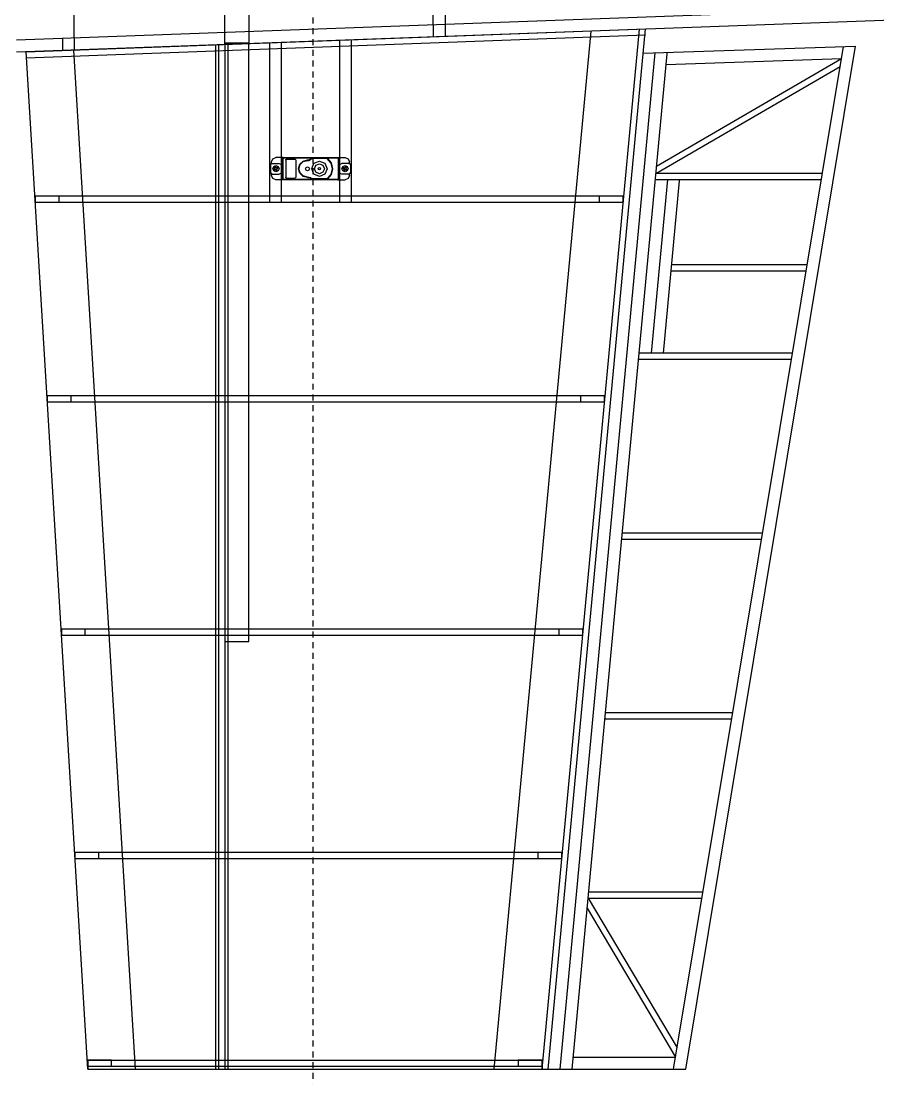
# Model space of a CAD drawing. Extents: x -0.1 to 91.9, y 0 to 98.8.
# Drawn here: x 15.1 to 33.01, y 0.04 to 22.24 of the extents above; entities that cross this region are included whole.
import ezdxf

# ---------------------------------------------------------------- set-up
doc = ezdxf.new("R2010")
doc.units = 0
doc.linetypes.add('HIDDEN2', pattern=[0.1875, 0.125, -0.0625])
doc.layers.get('0').update_dxf_attribs({"color": 9, "linetype": 'CONTINUOUS'})

msp = doc.modelspace()

# ---------------------------------------------------------------- linework, layer by layer
at = {"color": 30, "linetype": 'HIDDEN2'}
msp.add_line((21.197, 64.619), (21.197, 0.043), dxfattribs=at)
at = {"color": 7, "linetype": 'CONTINUOUS'}
for p, q in [((16.214, 21.888), (16.214, 24.731)), ((23.714, 22.163), (23.714, 24.453)), ((23.964, 24.444), (23.964, 22.172)), ((51.373, 23.179, 0), (15.005, 21.843, 0)), ((48.115, 22.81, 0), (15.005, 21.593, 0)), ((15.204, 21.599), (28.149, 22.079)), ((23.714, 22.163), (23.714, 21.913)), ((23.714, 22.163), (23.714, 21.914)), ((23.964, 22.172), (23.964, 21.922)), ((23.964, 22.172), (23.964, 21.924)), ((15.209, 21.48), (28.154, 21.959)), ((15.964, 21.878), (15.964, 21.629)), ((16.214, 21.888), (16.214, 21.638)), ((20.292, 21.788), (20.292, 18.463)), ((20.542, 18.463), (20.542, 21.797)), ((21.757, 21.842), (21.757, 18.463)), ((22.007, 18.463), (22.007, 21.851))]:
    msp.add_line(p, q, dxfattribs=at)
at = {"color": 7, "linetype": 'CONTINUOUS', "extrusion": (0, 0, -1)}
for p, q in [((24.988, 0.346, 0), (27.016, 22.037, 0)), ((25.992, 0.346, 0), (28.024, 22.074, 0)), ((26.118, 0.346, 0), (28.149, 22.079, 0)), ((19.42, 21.756, 0), (19.42, 0.346, 0)), ((16.493, 0.346, 0), (15.204, 21.599, 0)), ((17.494, 0.346, 0), (16.204, 21.636, 0)), ((19.17, 0.346, 0), (19.17, 21.746, 0)), ((19.232, 0.346, 0), (19.232, 21.749, 0)), ((19.357, 21.753, 0), (19.357, 0.346, 0)), ((26.369, 0.346, 0), (28.354, 21.581, 0)), ((26.62, 0.346, 0), (28.603, 21.558, 0)), ((28.102, 21.573, 0), (32.545, 21.722, 0)), ((28.603, 21.558, 0), (28.606, 21.59, 0)), ((28.747, 0.387, 0), (32.291, 21.713, 0)), ((28.993, 0.346, 0), (32.545, 21.722, 0)), ((28.383, 19.211, 0), (32.249, 21.462, 0)), ((28.582, 21.339, 0), (32.249, 21.462, 0)), ((28.369, 19.058, 0), (32.221, 21.298, 0)), ((28.609, 18.933, 0), (28.269, 15.303, 0)), ((28.357, 18.933, 0), (31.829, 18.933, 0)), ((31.849, 19.058, 0), (28.369, 19.058, 0)), ((28.857, 18.91, 0), (28.52, 15.303, 0)), ((28.86, 18.933, 0), (28.857, 18.91, 0)), ((31.532, 17.151, 0), (28.693, 17.151, 0)), ((28.681, 17.026, 0), (31.512, 17.026, 0)), ((28.006, 15.178, 0), (31.205, 15.178, 0)), ((31.225, 15.303, 0), (28.018, 15.303, 0)), ((30.601, 11.548, 0), (27.667, 11.548, 0)), ((27.655, 11.423, 0), (30.581, 11.423, 0)), ((29.977, 7.792, 0), (27.316, 7.792, 0)), ((27.304, 7.667, 0), (29.957, 7.667, 0)), ((29.355, 4.048, 0), (26.966, 4.048, 0)), ((26.954, 3.923, 0), (29.334, 3.923, 0)), ((26.954, 3.923, 0), (28.815, 0.796, 0)), ((26.935, 3.712, 0), (28.782, 0.596, 0)), ((16.493, 0.534, 0), (25.992, 0.534, 0)), ((16.493, 0.534, 0), (16.493, 0.409, 0)), ((25.992, 0.534, 0), (25.992, 0.409, 0)), ((26.643, 0.596, 0), (28.782, 0.596, 0)), ((16.493, 0.409, 0), (25.992, 0.409, 0)), ((16.493, 0.409, 0), (16.493, 0.346, 0)), ((16.493, 0.346, 0), (18.977, 0.346, 0)), ((18.977, 0.346, 0), (26.118, 0.346, 0)), ((25.992, 0.409, 0), (25.992, 0.346, 0)), ((26.118, 0.346, 0), (26.64, 0.346, 0)), ((26.64, 0.346, 0), (28.767, 0.346, 0)), ((28.739, 0.346, 0), (28.747, 0.387, 0)), ((28.767, 0.346, 0), (28.993, 0.346, 0))]:
    msp.add_line(p, q, dxfattribs=at)
at = {"color": 7, "linetype": 'CONTINUOUS', "ltscale": 0.25, "extrusion": (0, 0, -1)}
for p, q in [((20.581, 19.392, 0), (20.425, 19.392, 0)), ((20.561, 19.372, 0), (20.561, 18.946, 0)), ((20.57, 19.372, 0), (20.57, 18.946, 0)), ((20.581, 19.392, 0), (21.72, 19.392, 0)), ((21.72, 19.382, 0), (20.581, 19.382, 0)), ((20.632, 19.337, 0), (20.632, 18.981, 0)), ((20.652, 19.357, 0), (20.823, 19.357, 0)), ((20.843, 19.337, 0), (20.843, 18.981, 0)), ((21.086, 19.345, 0), (21.125, 19.345, 0)), ((21.086, 19.335, 0), (21.125, 19.335, 0)), ((21.14, 19.351, 0), (21.125, 19.345, 0)), ((21.147, 19.344, 0), (21.125, 19.335, 0)), ((21.14, 19.351, 0), (21.171, 19.378, 0)), ((21.147, 19.344, 0), (21.177, 19.371, 0)), ((21.147, 19.344, 0), (21.177, 19.371, 0)), ((21.171, 19.378, 0), (21.183, 19.382, 0)), ((21.177, 19.371, 0), (21.183, 19.372, 0)), ((21.183, 19.382, 0), (21.489, 19.382, 0)), ((21.489, 19.372, 0), (21.183, 19.372, 0)), ((21.489, 19.382, 0), (21.501, 19.378, 0)), ((21.489, 19.372, 0), (21.495, 19.371, 0)), ((21.72, 19.392, 0), (21.875, 19.392, 0)), ((21.73, 19.372, 0), (21.73, 18.946, 0)), ((21.74, 19.372, 0), (21.74, 18.946, 0)), ((20.316, 19.241, 0), (20.316, 19.078, 0)), ((20.336, 19.27, 0), (20.336, 19.303, 0)), ((20.346, 19.27, 0), (20.494, 19.27, 0)), ((20.385, 19.126, 0), (20.377, 19.141, 0)), ((20.414, 19.162, 0), (20.378, 19.143, 0)), ((20.424, 19.145, 0), (20.387, 19.126, 0)), ((20.395, 19.203, 0), (20.41, 19.211, 0)), ((20.415, 19.165, 0), (20.395, 19.2, 0)), ((20.432, 19.174, 0), (20.412, 19.21, 0)), ((20.446, 19.109, 0), (20.426, 19.144, 0)), ((20.47, 19.192, 0), (20.435, 19.173, 0)), ((20.463, 19.119, 0), (20.444, 19.154, 0)), ((20.48, 19.175, 0), (20.445, 19.156, 0)), ((20.463, 19.116, 0), (20.448, 19.108, 0)), ((20.473, 19.192, 0), (20.48, 19.177, 0)), ((20.543, 19.221, 0), (20.543, 19.098, 0)), ((21.757, 19.221, 0), (21.757, 19.098, 0)), ((21.954, 19.27, 0), (21.806, 19.27, 0)), ((21.82, 19.177, 0), (21.828, 19.192, 0)), ((21.821, 19.175, 0), (21.856, 19.156, 0)), ((21.83, 19.192, 0), (21.866, 19.173, 0)), ((21.837, 19.119, 0), (21.856, 19.154, 0)), ((21.852, 19.108, 0), (21.838, 19.116, 0)), ((21.854, 19.109, 0), (21.874, 19.144, 0)), ((21.868, 19.174, 0), (21.888, 19.21, 0)), ((21.877, 19.145, 0), (21.913, 19.126, 0)), ((21.886, 19.165, 0), (21.906, 19.2, 0)), ((21.886, 19.162, 0), (21.922, 19.143, 0)), ((21.891, 19.211, 0), (21.905, 19.203, 0)), ((21.923, 19.141, 0), (21.916, 19.126, 0)), ((21.965, 19.27, 0), (21.965, 19.303, 0)), ((21.984, 19.241, 0), (21.984, 19.078, 0)), ((20.336, 19.016, 0), (20.336, 19.049, 0)), ((20.346, 19.049, 0), (20.494, 19.049, 0)), ((20.581, 18.927, 0), (20.425, 18.927, 0)), ((21.72, 18.937, 0), (20.581, 18.937, 0)), ((21.72, 18.927, 0), (20.581, 18.927, 0)), ((20.652, 18.962, 0), (20.823, 18.962, 0)), ((21.086, 18.984, 0), (21.125, 18.984, 0)), ((21.086, 18.974, 0), (21.125, 18.974, 0)), ((21.125, 18.984, 0), (21.147, 18.975, 0)), ((21.125, 18.974, 0), (21.14, 18.968, 0)), ((21.171, 18.941, 0), (21.14, 18.968, 0)), ((21.177, 18.949, 0), (21.147, 18.975, 0)), ((21.183, 18.937, 0), (21.171, 18.941, 0)), ((21.183, 18.946, 0), (21.177, 18.949, 0)), ((21.489, 18.946, 0), (21.183, 18.946, 0)), ((21.489, 18.937, 0), (21.183, 18.937, 0)), ((21.495, 18.949, 0), (21.489, 18.946, 0)), ((21.501, 18.941, 0), (21.489, 18.937, 0)), ((21.72, 18.927, 0), (21.875, 18.927, 0)), ((21.954, 19.049, 0), (21.806, 19.049, 0)), ((21.965, 19.016, 0), (21.965, 19.049, 0))]:
    msp.add_line(p, q, dxfattribs=at)
at = {"color": 7, "linetype": 'CONTINUOUS', "flags": 128}
for points in [[(19.862, 21.772), (19.357, 21.753), (19.357, 24.865), (19.862, 24.846)], [(19.357, 9.284), (19.862, 9.284), (19.862, 21.784), (19.357, 21.784)]]:
    msp.add_lwpolyline(points, close=True, dxfattribs=at)
at = {"color": 7, "linetype": 'CONTINUOUS', "ltscale": 0.25, "extrusion": (0, 0, -1), "flags": 128}
for points in [[(-20.336, 19.303), (-20.361, 19.366), (-20.425, 19.392)], [(-20.561, 19.372), (-20.566, 19.387), (-20.581, 19.392)], [(-20.57, 19.372), (-20.573, 19.379), (-20.581, 19.382)], [(-20.632, 19.337), (-20.638, 19.352), (-20.652, 19.357)], [(-20.823, 19.357), (-20.837, 19.352), (-20.843, 19.337)], [(-21.086, 18.974), (-20.994, 18.999), (-20.926, 19.067), (-20.901, 19.16), (-20.926, 19.252), (-20.994, 19.32), (-21.086, 19.345)], [(-21.086, 18.984), (-20.998, 19.008), (-20.934, 19.072), (-20.91, 19.16), (-20.934, 19.247), (-20.998, 19.311), (-21.086, 19.335)], [(-21.495, 19.371), (-21.573, 19.277), (-21.6, 19.16), (-21.573, 19.042), (-21.495, 18.949)], [(-21.501, 19.378), (-21.581, 19.282), (-21.61, 19.16), (-21.581, 19.037), (-21.501, 18.941)], [(-21.72, 19.392), (-21.734, 19.387), (-21.74, 19.372)], [(-21.72, 19.382), (-21.727, 19.379), (-21.73, 19.372)], [(-21.875, 19.392), (-21.938, 19.366), (-21.965, 19.303)], [(-20.316, 19.241), (-20.325, 19.262), (-20.346, 19.27)], [(-20.377, 19.141), (-20.377, 19.142), (-20.378, 19.143)], [(-20.387, 19.126), (-20.386, 19.126), (-20.385, 19.126)], [(-20.395, 19.2), (-20.395, 19.202), (-20.395, 19.203)], [(-20.41, 19.211), (-20.411, 19.211), (-20.412, 19.21)], [(-20.415, 19.165), (-20.415, 19.164), (-20.414, 19.162)], [(-20.424, 19.145), (-20.425, 19.145), (-20.426, 19.144)], [(-20.435, 19.173), (-20.433, 19.173), (-20.432, 19.174)], [(-20.444, 19.154), (-20.444, 19.155), (-20.445, 19.156)], [(-20.448, 19.108), (-20.447, 19.108), (-20.446, 19.109)], [(-20.463, 19.119), (-20.463, 19.118), (-20.463, 19.116)], [(-20.47, 19.192), (-20.472, 19.193), (-20.473, 19.192)], [(-20.48, 19.177), (-20.48, 19.176), (-20.48, 19.175)], [(-20.494, 19.27), (-20.529, 19.256), (-20.543, 19.221)], [(-20.543, 19.098), (-20.529, 19.063), (-20.494, 19.049)], [(-21.757, 19.221), (-21.771, 19.256), (-21.806, 19.27)], [(-21.806, 19.049), (-21.771, 19.063), (-21.757, 19.098)], [(-21.821, 19.175), (-21.82, 19.176), (-21.82, 19.177)], [(-21.828, 19.192), (-21.829, 19.193), (-21.83, 19.192)], [(-21.838, 19.116), (-21.837, 19.118), (-21.837, 19.119)], [(-21.854, 19.109), (-21.853, 19.108), (-21.852, 19.108)], [(-21.856, 19.156), (-21.857, 19.155), (-21.856, 19.154)], [(-21.868, 19.174), (-21.867, 19.173), (-21.866, 19.173)], [(-21.874, 19.144), (-21.875, 19.145), (-21.877, 19.145)], [(-21.886, 19.162), (-21.886, 19.164), (-21.886, 19.165)], [(-21.888, 19.21), (-21.889, 19.211), (-21.891, 19.211)], [(-21.905, 19.203), (-21.906, 19.202), (-21.906, 19.2)], [(-21.916, 19.126), (-21.914, 19.126), (-21.913, 19.126)], [(-21.922, 19.143), (-21.923, 19.142), (-21.923, 19.141)], [(-21.954, 19.27), (-21.975, 19.262), (-21.984, 19.241)], [(-20.346, 19.049), (-20.325, 19.057), (-20.316, 19.078)], [(-20.425, 18.927), (-20.361, 18.953), (-20.336, 19.016)], [(-20.581, 18.927), (-20.566, 18.933), (-20.561, 18.946)], [(-20.581, 18.937), (-20.573, 18.94), (-20.57, 18.946)], [(-20.652, 18.962), (-20.638, 18.967), (-20.632, 18.981)], [(-20.843, 18.981), (-20.837, 18.967), (-20.823, 18.962)], [(-21.73, 18.946), (-21.727, 18.94), (-21.72, 18.937)], [(-21.74, 18.946), (-21.734, 18.933), (-21.72, 18.927)], [(-21.965, 19.016), (-21.938, 18.953), (-21.875, 18.927)], [(-21.984, 19.078), (-21.975, 19.057), (-21.954, 19.049)]]:
    msp.add_lwpolyline(points, dxfattribs=at)
for points in [[(-21.336, 19.32), (-21.45, 19.273), (-21.497, 19.16), (-21.45, 19.045), (-21.336, 18.998), (-21.222, 19.045), (-21.175, 19.16), (-21.222, 19.273), (-21.336, 19.32)], [(-20.429, 19.226), (-20.475, 19.206), (-20.495, 19.16), (-20.475, 19.113), (-20.429, 19.093), (-20.381, 19.113), (-20.362, 19.16), (-20.381, 19.206), (-20.429, 19.226)], [(-21.086, 19.2), (-21.115, 19.188), (-21.127, 19.16), (-21.115, 19.131), (-21.086, 19.119), (-21.058, 19.131), (-21.046, 19.16), (-21.058, 19.188), (-21.086, 19.2)], [(-21.336, 19.264), (-21.41, 19.234), (-21.44, 19.16), (-21.41, 19.086), (-21.336, 19.055), (-21.262, 19.086), (-21.231, 19.16), (-21.262, 19.234), (-21.336, 19.264)], [(-21.336, 19.184), (-21.354, 19.177), (-21.361, 19.16), (-21.354, 19.142), (-21.336, 19.135), (-21.318, 19.142), (-21.311, 19.16), (-21.318, 19.177), (-21.336, 19.184)], [(-21.872, 19.226), (-21.919, 19.206), (-21.938, 19.16), (-21.919, 19.113), (-21.872, 19.093), (-21.825, 19.113), (-21.806, 19.16), (-21.825, 19.206), (-21.872, 19.226)]]:
    msp.add_lwpolyline(points, close=True, dxfattribs=at)
at = {"color": 7, "linetype": 'CONTINUOUS', "extrusion": (0, 0, -1), "flags": 128}
for points in [[(-15.394, 18.463), (-27.686, 18.463), (-27.686, 18.588), (-15.394, 18.588)], [(-15.394, 18.463), (-15.894, 18.463), (-15.894, 18.588), (-15.394, 18.588)], [(-27.186, 18.463), (-27.686, 18.463), (-27.686, 18.588), (-27.186, 18.588)], [(-15.647, 14.293), (-27.296, 14.293), (-27.296, 14.418), (-15.647, 14.418)], [(-15.647, 14.293), (-16.147, 14.293), (-16.147, 14.418), (-15.647, 14.418)], [(-26.796, 14.293), (-27.296, 14.293), (-27.296, 14.418), (-26.796, 14.418)], [(-15.943, 9.414), (-26.84, 9.414), (-26.84, 9.539), (-15.943, 9.539)], [(-15.943, 9.414), (-16.443, 9.414), (-16.443, 9.539), (-15.943, 9.539)], [(-26.34, 9.414), (-26.84, 9.414), (-26.84, 9.539), (-26.34, 9.539)], [(-16.226, 4.749), (-26.404, 4.749), (-26.404, 4.874), (-16.226, 4.874)], [(-16.226, 4.749), (-16.726, 4.749), (-16.726, 4.874), (-16.226, 4.874)], [(-25.904, 4.749), (-26.404, 4.749), (-26.404, 4.874), (-25.904, 4.874)], [(-16.493, 0.409), (-16.993, 0.409), (-16.993, 0.534), (-16.493, 0.534)], [(-25.492, 0.409), (-25.992, 0.409), (-25.992, 0.534), (-25.492, 0.534)]]:
    msp.add_lwpolyline(points, close=True, dxfattribs=at)

doc.saveas('drawing.dxf')
